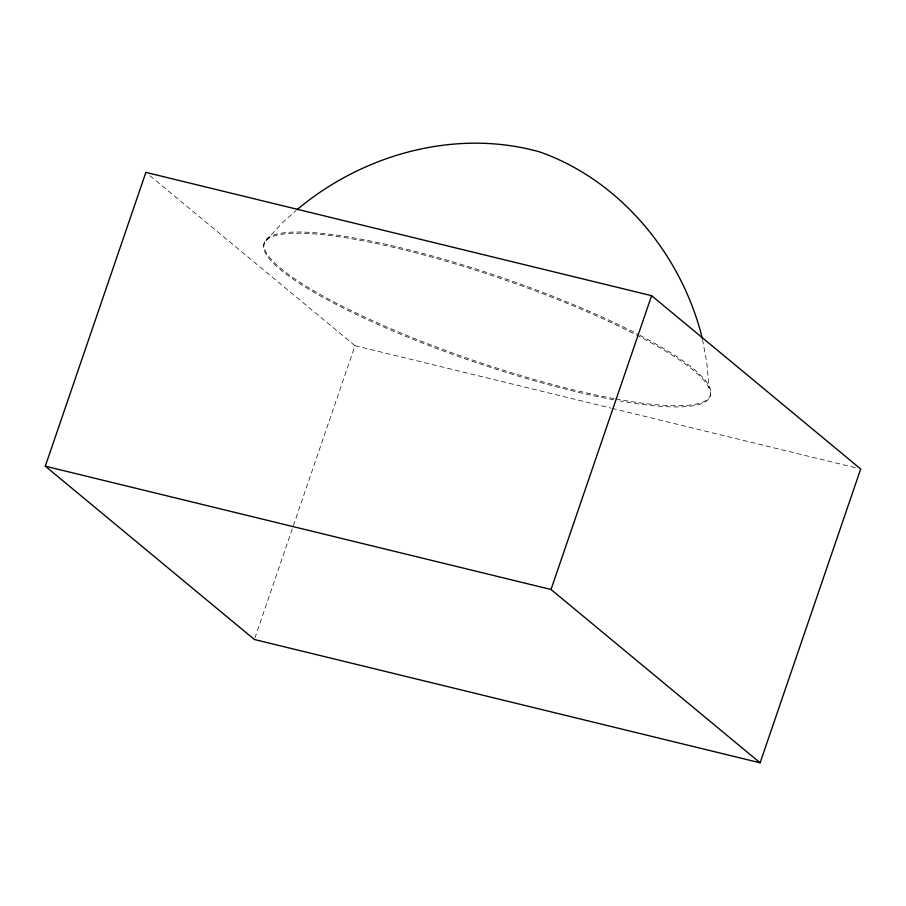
<?xml version="1.0" encoding="UTF-8"?>
<svg xmlns="http://www.w3.org/2000/svg" width="906" height="906" viewBox="0 0 906 906"><rect width="100%" height="100%" fill="white"/><g stroke="black" fill="none" stroke-linecap="round" stroke-linejoin="round"><path stroke-width="0.68" stroke-dasharray="4.53 3.4" d="M254.846 638.175L354.982 345.696L148.074 174.179M265.979 240.509L283.261 221.936L295.911 210.69M354.982 345.696L610.587 408.017M611.969 408.357L856.578 467.994M702.512 339.546L706.839 362.864L709.047 387.927M639.829 335.277A235.741 43.771 18.9 0 1 615.389 398.855M614.098 398.617A235.741 43.771 18.9 0 1 313.363 290.52A235.741 43.771 18.9 0 1 334.597 234.869A235.741 43.771 18.9 0 1 638.526 334.597M613.679 399.818A235.741 43.771 18.9 0 1 264.461 250.985A235.741 43.771 18.9 0 1 578.39 308.029A235.741 43.771 18.9 0 1 620.066 400.984"/><path stroke-width="1.36" d="M45.3 466.182L145.889 172.378L651.607 295.684L860.7 469.002L760.111 762.807L254.393 639.5L45.3 466.182L551.018 589.489L760.111 762.807M551.018 589.489L651.607 295.684M296.964 209.762C362.672 154.303 455.82 128.256 539.704 151.925C620.972 180.532 681.912 255.549 702.252 338.176"/></g></svg>
